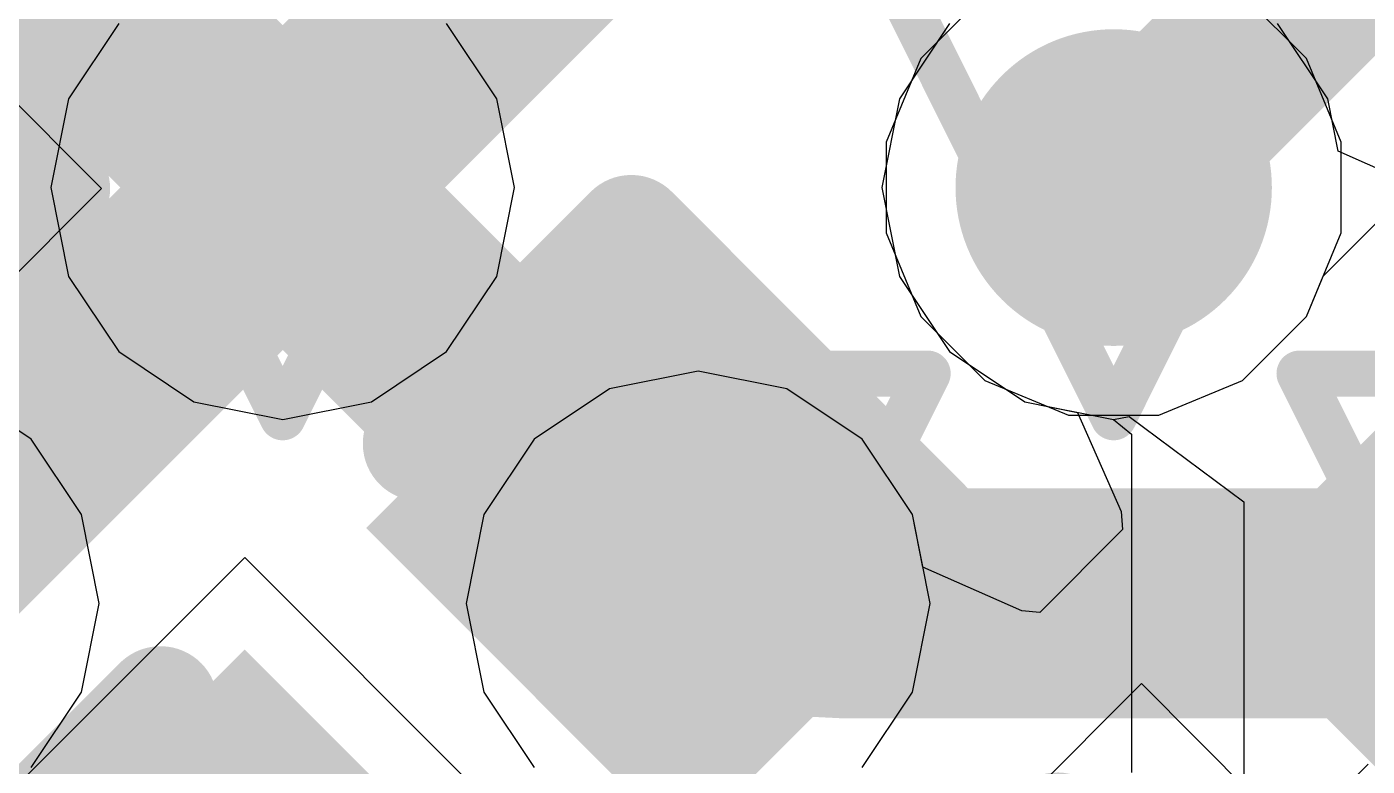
# Model space of a CAD drawing. Header units: inches. Extents: x -6 to 283, y -12 to 154.
# Drawn here: x 53.665 to 55.148, y 11.313 to 12.131 of the extents above; entities that cross this region are included whole.
import ezdxf

# ---------------------------------------------------------------- set-up
doc = ezdxf.new("R2010")
doc.units = ezdxf.units.IN
for name, color, linetype in [('Bottom Layer', 5, 'Continuous'), ('Bottom Overlay', 54, 'Continuous'), ('Bottom Paste', 16, 'Continuous'), ('Bottom Solder', 6, 'Continuous'), ('Drill Drawing', 1, 'Continuous'), ('GND-1', 16, 'Continuous'), ('GND-2', 90, 'Continuous'), ('GND-3', 216, 'Continuous'), ('GND-4', 54, 'Continuous'), ('PWR-1', 156, 'Continuous'), ('PWR-2', 130, 'Continuous'), ('Signal L1', 76, 'Continuous'), ('Signal L2', 6, 'Continuous'), ('Top Layer', 1, 'Continuous'), ('Top Paste', 8, 'Continuous'), ('Top Solder', 216, 'Continuous'), ('Via Holes', 16, 'Continuous')]:
    doc.layers.add(name, color=color, linetype=linetype)

# ---------------------------------------------------------------- blocks, each defined once
blk = doc.blocks.new('BGA_565_15_5_14_4__57')
at = {"layer": 'Top Layer'}
h = blk.add_hatch(color=1, dxfattribs=at)
edge = h.paths.add_edge_path()
edge.add_arc((-2.9250005, -2.27499926), 0.12499848, 0, 360)
h = blk.add_hatch(color=1, dxfattribs=at)
edge = h.paths.add_edge_path()
edge.add_arc((-2.27499926, -2.27499926), 0.12499848, 0, 360)
h = blk.add_hatch(color=1, dxfattribs=at)
edge = h.paths.add_edge_path()
edge.add_arc((-2.27499926, -2.9250005), 0.12499848, 0, 360)
at = {"layer": 'Top Paste'}
h = blk.add_hatch(color=8, dxfattribs=at)
edge = h.paths.add_edge_path()
edge.add_arc((-2.9250005, -2.27499926), 0.12499848, 0, 360)
h = blk.add_hatch(color=8, dxfattribs=at)
edge = h.paths.add_edge_path()
edge.add_arc((-2.27499926, -2.27499926), 0.12499848, 0, 360)
h = blk.add_hatch(color=8, dxfattribs=at)
edge = h.paths.add_edge_path()
edge.add_arc((-2.27499926, -2.9250005), 0.12499848, 0, 360)
at = {"layer": 'Top Solder'}
h = blk.add_hatch(color=216, dxfattribs=at)
edge = h.paths.add_edge_path()
edge.add_arc((-2.9250005, -2.27499926), 0.17499838, 0, 360)
h = blk.add_hatch(color=216, dxfattribs=at)
edge = h.paths.add_edge_path()
edge.add_arc((-2.27499926, -2.27499926), 0.17499838, 0, 360)
h = blk.add_hatch(color=216, dxfattribs=at)
edge = h.paths.add_edge_path()
edge.add_arc((-2.27499926, -2.9250005), 0.17499838, 0, 360)
blk = doc.blocks.new('CAP_0201_B_338')
at = {"layer": 'Bottom Layer'}
for points in [[(-0.44999656, 0.1499997), (-0.14999716, 0.1499997), (-0.14999716, -0.1499997), (-0.44999656, -0.1499997)], [(0.14999716, 0.1499997), (0.44999656, 0.1499997), (0.44999656, -0.1499997), (0.14999716, -0.1499997)]]:
    blk.add_hatch(color=5, dxfattribs=at).paths.add_polyline_path(points)
at = {"layer": 'Bottom Paste'}
for points in [[(-0.44999656, 0.1499997), (-0.14999716, 0.1499997), (-0.14999716, -0.1499997), (-0.44999656, -0.1499997)], [(0.14999716, 0.1499997), (0.44999656, 0.1499997), (0.44999656, -0.1499997), (0.14999716, -0.1499997)]]:
    blk.add_hatch(color=16, dxfattribs=at).paths.add_polyline_path(points)
at = {"layer": 'Bottom Solder'}
for points in [[(-0.50499772, 0.20500086), (-0.094996, 0.20500086), (-0.094996, -0.20500086), (-0.50499772, -0.20500086)], [(0.094996, 0.20500086), (0.50499772, 0.20500086), (0.50499772, -0.20500086), (0.094996, -0.20500086)]]:
    blk.add_hatch(color=6, dxfattribs=at).paths.add_polyline_path(points)
at = {"layer": 'Bottom Overlay'}
for points in [[(-0.5334, 0.2286, 0.127, 0.127, 0), (-0.2032, 0.2286, 0.127, 0.127, 0)], [(-0.5334, -0.2286, 0.127, 0.127, 0), (-0.5334, 0.2286, 0.127, 0.127, 0)], [(0.2032, 0.2286, 0.127, 0.127, 0), (0.5334, 0.2286, 0.127, 0.127, 0)], [(0.5334, -0.2286, 0.127, 0.127, 0), (0.5334, 0.2286, 0.127, 0.127, 0)], [(-0.5334, -0.2286, 0.127, 0.127, 0), (-0.2032, -0.2286, 0.127, 0.127, 0)], [(0.2032, -0.2286, 0.127, 0.127, 0), (0.5334, -0.2286, 0.127, 0.127, 0)]]:
    blk.add_lwpolyline(points, format="xyseb", dxfattribs=at)
for points in [[(-0.5651499999999999, 0.2286, 0.0635, 0.0635, 1), (-0.5016499999999999, 0.2286, 0.0635, 0.0635, 1)], [(-0.5651499999999999, 0.2286, 0.0635, 0.0635, 1), (-0.5016499999999999, 0.2286, 0.0635, 0.0635, 1)], [(-0.23495, 0.2286, 0.0635, 0.0635, 1), (-0.17145, 0.2286, 0.0635, 0.0635, 1)], [(0.17145, 0.2286, 0.0635, 0.0635, 1), (0.23495, 0.2286, 0.0635, 0.0635, 1)], [(0.5016499999999999, 0.2286, 0.0635, 0.0635, 1), (0.5651499999999999, 0.2286, 0.0635, 0.0635, 1)], [(0.5016499999999999, 0.2286, 0.0635, 0.0635, 1), (0.5651499999999999, 0.2286, 0.0635, 0.0635, 1)], [(-0.5651499999999999, -0.2286, 0.0635, 0.0635, 1), (-0.5016499999999999, -0.2286, 0.0635, 0.0635, 1)], [(-0.5651499999999999, -0.2286, 0.0635, 0.0635, 1), (-0.5016499999999999, -0.2286, 0.0635, 0.0635, 1)], [(-0.23495, -0.2286, 0.0635, 0.0635, 1), (-0.17145, -0.2286, 0.0635, 0.0635, 1)], [(0.17145, -0.2286, 0.0635, 0.0635, 1), (0.23495, -0.2286, 0.0635, 0.0635, 1)], [(0.5016499999999999, -0.2286, 0.0635, 0.0635, 1), (0.5651499999999999, -0.2286, 0.0635, 0.0635, 1)], [(0.5016499999999999, -0.2286, 0.0635, 0.0635, 1), (0.5651499999999999, -0.2286, 0.0635, 0.0635, 1)]]:
    blk.add_lwpolyline(points, format="xyseb", close=True, dxfattribs=at)
blk = doc.blocks.new('CAP_0201_B_342')
at = {"layer": 'Bottom Layer'}
for points in [[(-0.44999656, 0.1499997), (-0.14999716, 0.1499997), (-0.14999716, -0.1499997), (-0.44999656, -0.1499997)], [(0.14999716, 0.1499997), (0.44999656, 0.1499997), (0.44999656, -0.1499997), (0.14999716, -0.1499997)]]:
    blk.add_hatch(color=5, dxfattribs=at).paths.add_polyline_path(points)
at = {"layer": 'Bottom Paste'}
for points in [[(-0.44999656, 0.1499997), (-0.14999716, 0.1499997), (-0.14999716, -0.1499997), (-0.44999656, -0.1499997)], [(0.14999716, 0.1499997), (0.44999656, 0.1499997), (0.44999656, -0.1499997), (0.14999716, -0.1499997)]]:
    blk.add_hatch(color=16, dxfattribs=at).paths.add_polyline_path(points)
at = {"layer": 'Bottom Solder'}
for points in [[(-0.50499772, 0.20500086), (-0.094996, 0.20500086), (-0.094996, -0.20500086), (-0.50499772, -0.20500086)], [(0.094996, 0.20500086), (0.50499772, 0.20500086), (0.50499772, -0.20500086), (0.094996, -0.20500086)]]:
    blk.add_hatch(color=6, dxfattribs=at).paths.add_polyline_path(points)
at = {"layer": 'Bottom Overlay'}
for points in [[(-0.2032, 0.2286, 0.127, 0.127, 0), (-0.5334, 0.2286, 0.127, 0.127, 0)], [(-0.5334, -0.2286, 0.127, 0.127, 0), (-0.5334, 0.2286, 0.127, 0.127, 0)], [(0.5334, 0.2286, 0.127, 0.127, 0), (0.2032, 0.2286, 0.127, 0.127, 0)], [(0.5334, -0.2286, 0.127, 0.127, 0), (0.5334, 0.2286, 0.127, 0.127, 0)], [(-0.2032, -0.2286, 0.127, 0.127, 0), (-0.5334, -0.2286, 0.127, 0.127, 0)], [(0.5334, -0.2286, 0.127, 0.127, 0), (0.2032, -0.2286, 0.127, 0.127, 0)]]:
    blk.add_lwpolyline(points, format="xyseb", dxfattribs=at)
for points in [[(-0.5651499999999999, 0.2286, 0.0635, 0.0635, 1), (-0.5016499999999999, 0.2286, 0.0635, 0.0635, 1)], [(-0.5651499999999999, 0.2286, 0.0635, 0.0635, 1), (-0.5016499999999999, 0.2286, 0.0635, 0.0635, 1)], [(-0.23495, 0.2286, 0.0635, 0.0635, 1), (-0.17145, 0.2286, 0.0635, 0.0635, 1)], [(0.17145, 0.2286, 0.0635, 0.0635, 1), (0.23495, 0.2286, 0.0635, 0.0635, 1)], [(0.5016499999999999, 0.2286, 0.0635, 0.0635, 1), (0.5651499999999999, 0.2286, 0.0635, 0.0635, 1)], [(0.5016499999999999, 0.2286, 0.0635, 0.0635, 1), (0.5651499999999999, 0.2286, 0.0635, 0.0635, 1)], [(-0.5651499999999999, -0.2286, 0.0635, 0.0635, 1), (-0.5016499999999999, -0.2286, 0.0635, 0.0635, 1)], [(-0.5651499999999999, -0.2286, 0.0635, 0.0635, 1), (-0.5016499999999999, -0.2286, 0.0635, 0.0635, 1)], [(-0.23495, -0.2286, 0.0635, 0.0635, 1), (-0.17145, -0.2286, 0.0635, 0.0635, 1)], [(0.17145, -0.2286, 0.0635, 0.0635, 1), (0.23495, -0.2286, 0.0635, 0.0635, 1)], [(0.5016499999999999, -0.2286, 0.0635, 0.0635, 1), (0.5651499999999999, -0.2286, 0.0635, 0.0635, 1)], [(0.5016499999999999, -0.2286, 0.0635, 0.0635, 1), (0.5651499999999999, -0.2286, 0.0635, 0.0635, 1)]]:
    blk.add_lwpolyline(points, format="xyseb", close=True, dxfattribs=at)
blk = doc.blocks.new('C___0402_B_392')
at = {"layer": 'Bottom Overlay'}
for points in [[(0.2794, 0.4064, 0.127, 0.127, 0), (0.7874, 0.4064, 0.127, 0.127, 0)], [(0.7874, -0.4064, 0.127, 0.127, 0), (0.7874, 0.4064, 0.127, 0.127, 0)]]:
    blk.add_lwpolyline(points, format="xyseb", dxfattribs=at)
blk.add_lwpolyline([(0.7556499999999999, 0.4064, 0.0635, 0.0635, 1), (0.8191499999999999, 0.4064, 0.0635, 0.0635, 1)], format="xyseb", close=True, dxfattribs=at)
blk.add_lwpolyline([(0.7556499999999999, 0.4064, 0.0635, 0.0635, 1), (0.8191499999999999, 0.4064, 0.0635, 0.0635, 1)], format="xyseb", close=True, dxfattribs=at)
blk = doc.blocks.new('CAP_0201_B_396')
at = {"layer": 'Bottom Layer'}
for points in [[(-0.44999656, 0.1499997), (-0.14999716, 0.1499997), (-0.14999716, -0.1499997), (-0.44999656, -0.1499997)], [(0.14999716, 0.1499997), (0.44999656, 0.1499997), (0.44999656, -0.1499997), (0.14999716, -0.1499997)]]:
    blk.add_hatch(color=5, dxfattribs=at).paths.add_polyline_path(points)
at = {"layer": 'Bottom Paste'}
for points in [[(-0.44999656, 0.1499997), (-0.14999716, 0.1499997), (-0.14999716, -0.1499997), (-0.44999656, -0.1499997)], [(0.14999716, 0.1499997), (0.44999656, 0.1499997), (0.44999656, -0.1499997), (0.14999716, -0.1499997)]]:
    blk.add_hatch(color=16, dxfattribs=at).paths.add_polyline_path(points)
at = {"layer": 'Bottom Solder'}
for points in [[(-0.50499772, 0.20500086), (-0.094996, 0.20500086), (-0.094996, -0.20500086), (-0.50499772, -0.20500086)], [(0.094996, 0.20500086), (0.50499772, 0.20500086), (0.50499772, -0.20500086), (0.094996, -0.20500086)]]:
    blk.add_hatch(color=6, dxfattribs=at).paths.add_polyline_path(points)
at = {"layer": 'Bottom Overlay'}
for points in [[(-0.2032, 0.2286, 0.127, 0.127, 0), (-0.5334, 0.2286, 0.127, 0.127, 0)], [(-0.5334, -0.2286, 0.127, 0.127, 0), (-0.5334, 0.2286, 0.127, 0.127, 0)], [(0.5334, 0.2286, 0.127, 0.127, 0), (0.2032, 0.2286, 0.127, 0.127, 0)], [(0.5334, -0.2286, 0.127, 0.127, 0), (0.5334, 0.2286, 0.127, 0.127, 0)], [(-0.2032, -0.2286, 0.127, 0.127, 0), (-0.5334, -0.2286, 0.127, 0.127, 0)], [(0.5334, -0.2286, 0.127, 0.127, 0), (0.2032, -0.2286, 0.127, 0.127, 0)]]:
    blk.add_lwpolyline(points, format="xyseb", dxfattribs=at)
for points in [[(-0.5651499999999999, 0.2286, 0.0635, 0.0635, 1), (-0.5016499999999999, 0.2286, 0.0635, 0.0635, 1)], [(-0.5651499999999999, 0.2286, 0.0635, 0.0635, 1), (-0.5016499999999999, 0.2286, 0.0635, 0.0635, 1)], [(-0.23495, 0.2286, 0.0635, 0.0635, 1), (-0.17145, 0.2286, 0.0635, 0.0635, 1)], [(0.17145, 0.2286, 0.0635, 0.0635, 1), (0.23495, 0.2286, 0.0635, 0.0635, 1)], [(0.5016499999999999, 0.2286, 0.0635, 0.0635, 1), (0.5651499999999999, 0.2286, 0.0635, 0.0635, 1)], [(0.5016499999999999, 0.2286, 0.0635, 0.0635, 1), (0.5651499999999999, 0.2286, 0.0635, 0.0635, 1)], [(-0.5651499999999999, -0.2286, 0.0635, 0.0635, 1), (-0.5016499999999999, -0.2286, 0.0635, 0.0635, 1)], [(-0.5651499999999999, -0.2286, 0.0635, 0.0635, 1), (-0.5016499999999999, -0.2286, 0.0635, 0.0635, 1)], [(-0.23495, -0.2286, 0.0635, 0.0635, 1), (-0.17145, -0.2286, 0.0635, 0.0635, 1)], [(0.17145, -0.2286, 0.0635, 0.0635, 1), (0.23495, -0.2286, 0.0635, 0.0635, 1)], [(0.5016499999999999, -0.2286, 0.0635, 0.0635, 1), (0.5651499999999999, -0.2286, 0.0635, 0.0635, 1)], [(0.5016499999999999, -0.2286, 0.0635, 0.0635, 1), (0.5651499999999999, -0.2286, 0.0635, 0.0635, 1)]]:
    blk.add_lwpolyline(points, format="xyseb", close=True, dxfattribs=at)

msp = doc.modelspace()

# ---------------------------------------------------------------- hatches: boundary and pattern name
at = {"layer": 'Bottom Layer'}
h = msp.add_hatch(color=5, dxfattribs=at)
edge = h.paths.add_edge_path()
edge.add_arc((53.94819284, 11.95294282), 0.1499997, 0, 360)
h = msp.add_hatch(color=5, dxfattribs=at)
edge = h.paths.add_edge_path()
edge.add_arc((54.86743154000001, 11.95294282), 0.1499997, 0, 360)
h = msp.add_hatch(color=5, dxfattribs=at)
edge = h.paths.add_edge_path()
edge.add_arc((54.40781345999999, 11.4933222), 0.1499997, 0, 360)
at = {"layer": 'GND-1'}
h = msp.add_hatch(color=16, dxfattribs=at)
edge = h.paths.add_edge_path()
edge.add_arc((53.94819284, 11.95294282), 0.1499997, 0, 360)
h = msp.add_hatch(color=16, dxfattribs=at)
edge = h.paths.add_edge_path()
edge.add_arc((54.86743154000001, 11.95294282), 0.1499997, 0, 360)
h = msp.add_hatch(color=16, dxfattribs=at)
edge = h.paths.add_edge_path()
edge.add_arc((54.40781345999999, 11.4933222), 0.1499997, 0, 360)
at = {"layer": 'GND-2'}
h = msp.add_hatch(color=90, dxfattribs=at)
edge = h.paths.add_edge_path()
edge.add_arc((53.94819284, 11.95294282), 0.1499997, 0, 360)
h = msp.add_hatch(color=90, dxfattribs=at)
edge = h.paths.add_edge_path()
edge.add_arc((54.86743154000001, 11.95294282), 0.1499997, 0, 360)
h = msp.add_hatch(color=90, dxfattribs=at)
edge = h.paths.add_edge_path()
edge.add_arc((54.40781345999999, 11.4933222), 0.1499997, 0, 360)
at = {"layer": 'GND-3'}
h = msp.add_hatch(color=216, dxfattribs=at)
edge = h.paths.add_edge_path()
edge.add_arc((53.94819284, 11.95294282), 0.1499997, 0, 360)
h = msp.add_hatch(color=216, dxfattribs=at)
edge = h.paths.add_edge_path()
edge.add_arc((54.86743154000001, 11.95294282), 0.1499997, 0, 360)
h = msp.add_hatch(color=216, dxfattribs=at)
edge = h.paths.add_edge_path()
edge.add_arc((54.40781345999999, 11.4933222), 0.1499997, 0, 360)
at = {"layer": 'GND-4'}
h = msp.add_hatch(color=54, dxfattribs=at)
edge = h.paths.add_edge_path()
edge.add_arc((53.94819284, 11.95294282), 0.1499997, 0, 360)
h = msp.add_hatch(color=54, dxfattribs=at)
edge = h.paths.add_edge_path()
edge.add_arc((54.86743154000001, 11.95294282), 0.1499997, 0, 360)
h = msp.add_hatch(color=54, dxfattribs=at)
edge = h.paths.add_edge_path()
edge.add_arc((54.40781345999999, 11.4933222), 0.1499997, 0, 360)
at = {"layer": 'PWR-1'}
h = msp.add_hatch(color=156, dxfattribs=at)
edge = h.paths.add_edge_path()
edge.add_arc((53.94819284, 11.95294282), 0.1499997, 0, 360)
h = msp.add_hatch(color=156, dxfattribs=at)
edge = h.paths.add_edge_path()
edge.add_arc((54.86743154000001, 11.95294282), 0.1499997, 0, 360)
h = msp.add_hatch(color=156, dxfattribs=at)
edge = h.paths.add_edge_path()
edge.add_arc((54.40781345999999, 11.4933222), 0.1499997, 0, 360)
at = {"layer": 'PWR-2'}
h = msp.add_hatch(color=130, dxfattribs=at)
edge = h.paths.add_edge_path()
edge.add_arc((53.94819284, 11.95294282), 0.1499997, 0, 360)
h = msp.add_hatch(color=130, dxfattribs=at)
edge = h.paths.add_edge_path()
edge.add_arc((54.86743154000001, 11.95294282), 0.1499997, 0, 360)
h = msp.add_hatch(color=130, dxfattribs=at)
edge = h.paths.add_edge_path()
edge.add_arc((54.40781345999999, 11.4933222), 0.1499997, 0, 360)
at = {"layer": 'Signal L1'}
h = msp.add_hatch(color=76, dxfattribs=at)
edge = h.paths.add_edge_path()
edge.add_arc((53.94819284, 11.95294282), 0.1499997, 0, 360)
h = msp.add_hatch(color=76, dxfattribs=at)
edge = h.paths.add_edge_path()
edge.add_arc((54.86743154000001, 11.95294282), 0.1499997, 0, 360)
h = msp.add_hatch(color=76, dxfattribs=at)
edge = h.paths.add_edge_path()
edge.add_arc((54.40781345999999, 11.4933222), 0.1499997, 0, 360)
at = {"layer": 'Signal L2'}
h = msp.add_hatch(color=6, dxfattribs=at)
edge = h.paths.add_edge_path()
edge.add_arc((53.94819284, 11.95294282), 0.1499997, 0, 360)
h = msp.add_hatch(color=6, dxfattribs=at)
edge = h.paths.add_edge_path()
edge.add_arc((54.86743154000001, 11.95294282), 0.1499997, 0, 360)
h = msp.add_hatch(color=6, dxfattribs=at)
edge = h.paths.add_edge_path()
edge.add_arc((54.40781345999999, 11.4933222), 0.1499997, 0, 360)
at = {"layer": 'Top Layer'}
h = msp.add_hatch(color=1, dxfattribs=at)
edge = h.paths.add_edge_path()
edge.add_arc((53.94819284, 11.95294282), 0.1499997, 0, 360)
h = msp.add_hatch(color=1, dxfattribs=at)
edge = h.paths.add_edge_path()
edge.add_arc((54.86743154000001, 11.95294282), 0.1499997, 0, 360)
h = msp.add_hatch(color=1, dxfattribs=at)
edge = h.paths.add_edge_path()
edge.add_arc((54.40781345999999, 11.4933222), 0.1499997, 0, 360)
at = {"layer": 'Via Holes'}
h = msp.add_hatch(color=7, dxfattribs=at)
edge = h.paths.add_edge_path()
edge.add_arc((53.94819284, 11.95294282), 0.07499858, 0, 360)
h = msp.add_hatch(color=7, dxfattribs=at)
edge = h.paths.add_edge_path()
edge.add_arc((54.86743154000001, 11.95294282), 0.07499858, 0, 360)
h = msp.add_hatch(color=7, dxfattribs=at)
edge = h.paths.add_edge_path()
edge.add_arc((54.40781345999999, 11.4933222), 0.07499858, 0, 360)

# ---------------------------------------------------------------- linework, layer by layer
at = {"layer": 'Bottom Layer'}
for p, q in [((53.74764714, 11.95185824), (53.24475253999999, 12.45475284)), ((55.09924972, 11.85514012), (55.42485486, 12.18074526)), ((54.72491214, 12.16623932), (54.65413504, 12.09546222)), ((54.65413504, 12.09546222), (54.61583183999999, 12.00298844)), ((54.61583183999999, 12.00298844), (54.61583183999999, 11.9028972)), ((53.36749296, 11.57170406), (53.74764714, 11.95185824)), ((54.61583183999999, 11.9028972), (54.65413504, 11.81042342)), ((55.08072803999999, 11.81042342), (55.09924972, 11.85514012)), ((54.65413504, 11.81042342), (54.72491214, 11.73964632)), ((55.00995093999999, 11.73964632), (55.08072803999999, 11.81042342)), ((54.72491214, 11.73964632), (54.81738592, 11.70134312)), ((54.91747716, 11.70134312), (55.00995093999999, 11.73964632)), ((54.81738592, 11.70134312), (54.91747716, 11.70134312)), ((53.90616346, 11.54410696), (53.57937214, 11.21731564)), ((54.29790003999999, 11.15237038), (53.90616346, 11.54410696)), ((54.89816808, 11.40455936), (54.75169897999999, 11.25809026)), ((55.28990466, 11.01282278), (54.89816808, 11.40455936))]:
    msp.add_line(p, q, dxfattribs=at)
msp.add_lwpolyline([(54.86745186, 11.95296314, 0.2032, 0.2032, 0), (55.32707248, 12.41258376, 0.2032, 0.2032, 0)], format="xyseb", dxfattribs=at)
msp.add_lwpolyline([(54.81665186, 11.95296314, 0.1016, 0.1016, 1), (54.91825186, 11.95296314, 0.1016, 0.1016, 1)], format="xyseb", close=True, dxfattribs=at)
at = {"layer": 'Drill Drawing'}
for points in [[(53.69419283999999, 12.20694282, 0.0508, 0.0508, 0), (53.94819284, 11.69894282, 0.0508, 0.0508, 0)], [(53.94819284, 11.69894282, 0.0508, 0.0508, 0), (54.20219284, 12.20694282, 0.0508, 0.0508, 0)], [(54.61343153999999, 12.20694282, 0.0508, 0.0508, 0), (54.86743154000001, 11.69894282, 0.0508, 0.0508, 0)], [(54.86743154000001, 11.69894282, 0.0508, 0.0508, 0), (55.12143154, 12.20694282, 0.0508, 0.0508, 0)], [(53.23457221999999, 11.7473222, 0.0508, 0.0508, 0), (53.74257221999999, 11.7473222, 0.0508, 0.0508, 0)], [(53.48857221999999, 11.2393222, 0.0508, 0.0508, 0), (53.74257221999999, 11.7473222, 0.0508, 0.0508, 0)], [(54.15381346, 11.7473222, 0.0508, 0.0508, 0), (54.66181346, 11.7473222, 0.0508, 0.0508, 0)], [(54.15381346, 11.7473222, 0.0508, 0.0508, 0), (54.40781345999999, 11.2393222, 0.0508, 0.0508, 0)], [(54.40781345999999, 11.2393222, 0.0508, 0.0508, 0), (54.66181346, 11.7473222, 0.0508, 0.0508, 0)], [(55.07305216, 11.7473222, 0.0508, 0.0508, 0), (55.58105216, 11.7473222, 0.0508, 0.0508, 0)], [(55.07305216, 11.7473222, 0.0508, 0.0508, 0), (55.32705215999999, 11.2393222, 0.0508, 0.0508, 0)]]:
    msp.add_lwpolyline(points, format="xyseb", dxfattribs=at)
for points in [[(53.72987222, 11.7473222, 0.0254, 0.0254, 1), (53.75527221999999, 11.7473222, 0.0254, 0.0254, 1)], [(53.72987222, 11.7473222, 0.0254, 0.0254, 1), (53.75527221999999, 11.7473222, 0.0254, 0.0254, 1)], [(54.14111345999999, 11.7473222, 0.0254, 0.0254, 1), (54.16651345999999, 11.7473222, 0.0254, 0.0254, 1)], [(54.14111345999999, 11.7473222, 0.0254, 0.0254, 1), (54.16651345999999, 11.7473222, 0.0254, 0.0254, 1)], [(54.64911346, 11.7473222, 0.0254, 0.0254, 1), (54.67451345999999, 11.7473222, 0.0254, 0.0254, 1)], [(54.64911346, 11.7473222, 0.0254, 0.0254, 1), (54.67451345999999, 11.7473222, 0.0254, 0.0254, 1)], [(55.06035215999999, 11.7473222, 0.0254, 0.0254, 1), (55.08575215999999, 11.7473222, 0.0254, 0.0254, 1)], [(55.06035215999999, 11.7473222, 0.0254, 0.0254, 1), (55.08575215999999, 11.7473222, 0.0254, 0.0254, 1)], [(53.93549283999999, 11.69894282, 0.0254, 0.0254, 1), (53.96089283999999, 11.69894282, 0.0254, 0.0254, 1)], [(53.93549283999999, 11.69894282, 0.0254, 0.0254, 1), (53.96089283999999, 11.69894282, 0.0254, 0.0254, 1)], [(54.85473154, 11.69894282, 0.0254, 0.0254, 1), (54.88013153999999, 11.69894282, 0.0254, 0.0254, 1)], [(54.85473154, 11.69894282, 0.0254, 0.0254, 1), (54.88013153999999, 11.69894282, 0.0254, 0.0254, 1)]]:
    msp.add_lwpolyline(points, format="xyseb", close=True, dxfattribs=at)
at = {"layer": 'GND-1'}
for p, q in [((54.72491214, 12.16623932), (54.65413504, 12.09546222)), ((55.08072803999999, 12.09546222), (55.00995093999999, 12.16623932)), ((54.65413504, 12.09546222), (54.61583183999999, 12.00298844)), ((55.11903124, 12.00298844), (55.08072803999999, 12.09546222)), ((54.61583183999999, 12.00298844), (54.61583183999999, 11.9028972)), ((55.11903124, 11.9028972), (55.11903124, 12.00298844)), ((54.61583183999999, 11.9028972), (54.65413504, 11.81042342)), ((55.08072803999999, 11.81042342), (55.11903124, 11.9028972)), ((54.65413504, 11.81042342), (54.72491214, 11.73964632)), ((55.00995093999999, 11.73964632), (55.08072803999999, 11.81042342)), ((54.72491214, 11.73964632), (54.81738592, 11.70134312)), ((54.91747716, 11.70134312), (55.00995093999999, 11.73964632)), ((54.81738592, 11.70134312), (54.91747716, 11.70134312))]:
    msp.add_line(p, q, dxfattribs=at)
at = {"layer": 'GND-2'}
for p, q in [((54.72491214, 12.16623932), (54.65413504, 12.09546222)), ((55.08072803999999, 12.09546222), (55.00995093999999, 12.16623932)), ((54.65413504, 12.09546222), (54.61583183999999, 12.00298844)), ((55.11903124, 12.00298844), (55.08072803999999, 12.09546222)), ((54.61583183999999, 12.00298844), (54.61583183999999, 11.9028972)), ((55.11903124, 11.9028972), (55.11903124, 12.00298844)), ((54.61583183999999, 11.9028972), (54.65413504, 11.81042342)), ((55.08072803999999, 11.81042342), (55.11903124, 11.9028972)), ((54.65413504, 11.81042342), (54.72491214, 11.73964632)), ((55.00995093999999, 11.73964632), (55.08072803999999, 11.81042342)), ((54.72491214, 11.73964632), (54.81738592, 11.70134312)), ((54.91747716, 11.70134312), (55.00995093999999, 11.73964632)), ((54.81738592, 11.70134312), (54.91747716, 11.70134312))]:
    msp.add_line(p, q, dxfattribs=at)
at = {"layer": 'GND-3'}
for p, q in [((54.72491214, 12.16623932), (54.65413504, 12.09546222)), ((55.08072803999999, 12.09546222), (55.00995093999999, 12.16623932)), ((54.65413504, 12.09546222), (54.61583183999999, 12.00298844)), ((55.11903124, 12.00298844), (55.08072803999999, 12.09546222)), ((54.61583183999999, 12.00298844), (54.61583183999999, 11.9028972)), ((55.11903124, 11.9028972), (55.11903124, 12.00298844)), ((54.61583183999999, 11.9028972), (54.65413504, 11.81042342)), ((55.08072803999999, 11.81042342), (55.11903124, 11.9028972)), ((54.65413504, 11.81042342), (54.72491214, 11.73964632)), ((55.00995093999999, 11.73964632), (55.08072803999999, 11.81042342)), ((54.72491214, 11.73964632), (54.81738592, 11.70134312)), ((54.91747716, 11.70134312), (55.00995093999999, 11.73964632)), ((54.81738592, 11.70134312), (54.91747716, 11.70134312))]:
    msp.add_line(p, q, dxfattribs=at)
at = {"layer": 'GND-4'}
for p, q in [((54.72491214, 12.16623932), (54.65413504, 12.09546222)), ((55.08072803999999, 12.09546222), (55.00995093999999, 12.16623932)), ((54.65413504, 12.09546222), (54.61583183999999, 12.00298844)), ((55.11903124, 12.00298844), (55.08072803999999, 12.09546222)), ((54.61583183999999, 12.00298844), (54.61583183999999, 11.9028972)), ((55.11903124, 11.9028972), (55.11903124, 12.00298844)), ((54.61583183999999, 11.9028972), (54.65413504, 11.81042342)), ((55.08072803999999, 11.81042342), (55.11903124, 11.9028972)), ((54.65413504, 11.81042342), (54.72491214, 11.73964632)), ((55.00995093999999, 11.73964632), (55.08072803999999, 11.81042342)), ((54.72491214, 11.73964632), (54.81738592, 11.70134312)), ((54.91747716, 11.70134312), (55.00995093999999, 11.73964632)), ((54.81738592, 11.70134312), (54.91747716, 11.70134312))]:
    msp.add_line(p, q, dxfattribs=at)
at = {"layer": 'PWR-1'}
for p, q in [((53.76679873999999, 12.13433692), (53.71119052, 12.05111128)), ((54.18519516, 12.05111128), (54.12958694, 12.13433692)), ((54.68603743999999, 12.13433692), (54.63042922, 12.05111128)), ((53.71119052, 12.05111128), (53.691663, 11.95294282)), ((54.20472268, 11.95294282), (54.18519516, 12.05111128)), ((54.63042922, 12.05111128), (54.6109017, 11.95294282)), ((53.691663, 11.95294282), (53.71119052, 11.85477436)), ((54.18519516, 11.85477436), (54.20472268, 11.95294282)), ((54.6109017, 11.95294282), (54.63042922, 11.85477436)), ((53.71119052, 11.85477436), (53.76679873999999, 11.77154872)), ((54.12958694, 11.77154872), (54.18519516, 11.85477436)), ((54.63042922, 11.85477436), (54.68603743999999, 11.77154872)), ((53.76679873999999, 11.77154872), (53.85002437999999, 11.7159405)), ((54.0463613, 11.7159405), (54.12958694, 11.77154872)), ((54.68603743999999, 11.77154872), (54.76926307999999, 11.7159405)), ((54.40781345999999, 11.74985204), (54.309645, 11.73032452)), ((54.50598191999999, 11.73032452), (54.40781345999999, 11.74985204)), ((53.66996631999999, 11.6747163), (53.58674068, 11.73032452)), ((54.309645, 11.73032452), (54.22641935999999, 11.6747163)), ((54.58920755999999, 11.6747163), (54.50598191999999, 11.73032452)), ((53.85002437999999, 11.7159405), (53.94819284, 11.69641298)), ((53.94819284, 11.69641298), (54.0463613, 11.7159405)), ((54.76926307999999, 11.7159405), (54.86743154000001, 11.69641298)), ((54.86743154000001, 11.69641298), (54.88451304, 11.6998115)), ((54.88451304, 11.6998115), (55.01151557999999, 11.60550384)), ((53.72557454, 11.59149066), (53.66996631999999, 11.6747163)), ((54.22641935999999, 11.6747163), (54.17081114, 11.59149066)), ((54.64481578, 11.59149066), (54.58920755999999, 11.6747163)), ((55.01151557999999, 11.60550384), (55.01151557999999, 9.966434219999998)), ((53.74510205999999, 11.4933222), (53.72557454, 11.59149066)), ((54.17081114, 11.59149066), (54.15128362, 11.4933222)), ((54.6643433, 11.4933222), (54.64481578, 11.59149066)), ((53.72557454, 11.39515374), (53.74510205999999, 11.4933222)), ((54.15128362, 11.4933222), (54.17081114, 11.39515374)), ((54.64481578, 11.39515374), (54.6643433, 11.4933222)), ((53.66996631999999, 11.3119281), (53.72557454, 11.39515374)), ((54.17081114, 11.39515374), (54.22641935999999, 11.3119281)), ((54.58920755999999, 11.3119281), (54.64481578, 11.39515374))]:
    msp.add_line(p, q, dxfattribs=at)
at = {"layer": 'PWR-2'}
for p, q in [((53.76679873999999, 12.13433692), (53.71119052, 12.05111128)), ((54.18519516, 12.05111128), (54.12958694, 12.13433692)), ((54.68603743999999, 12.13433692), (54.63042922, 12.05111128)), ((53.71119052, 12.05111128), (53.691663, 11.95294282)), ((54.20472268, 11.95294282), (54.18519516, 12.05111128)), ((54.63042922, 12.05111128), (54.6109017, 11.95294282)), ((53.691663, 11.95294282), (53.71119052, 11.85477436)), ((54.18519516, 11.85477436), (54.20472268, 11.95294282)), ((54.6109017, 11.95294282), (54.63042922, 11.85477436)), ((53.71119052, 11.85477436), (53.76679873999999, 11.77154872)), ((54.12958694, 11.77154872), (54.18519516, 11.85477436)), ((54.63042922, 11.85477436), (54.68603743999999, 11.77154872)), ((53.76679873999999, 11.77154872), (53.85002437999999, 11.7159405)), ((54.0463613, 11.7159405), (54.12958694, 11.77154872)), ((54.68603743999999, 11.77154872), (54.76926307999999, 11.7159405)), ((54.40781345999999, 11.74985204), (54.309645, 11.73032452)), ((54.50598191999999, 11.73032452), (54.40781345999999, 11.74985204)), ((53.66996631999999, 11.6747163), (53.58674068, 11.73032452)), ((54.309645, 11.73032452), (54.22641935999999, 11.6747163)), ((54.58920755999999, 11.6747163), (54.50598191999999, 11.73032452)), ((53.85002437999999, 11.7159405), (53.94819284, 11.69641298)), ((53.94819284, 11.69641298), (54.0463613, 11.7159405)), ((54.76926307999999, 11.7159405), (54.86742899999999, 11.69641298)), ((54.86742899999999, 11.69641298), (54.88716987999999, 11.68021286)), ((53.72557454, 11.59149066), (53.66996631999999, 11.6747163)), ((54.22641935999999, 11.6747163), (54.17081114, 11.59149066)), ((54.64481578, 11.59149066), (54.58920755999999, 11.6747163)), ((54.88716987999999, 11.68021286), (54.88716987999999, 11.306429)), ((53.74510205999999, 11.4933222), (53.72557454, 11.59149066)), ((54.17081114, 11.59149066), (54.15128362, 11.4933222)), ((54.6643433, 11.4933222), (54.64481578, 11.59149066)), ((53.72557454, 11.39515374), (53.74510205999999, 11.4933222)), ((54.15128362, 11.4933222), (54.17081114, 11.39515374)), ((54.64481578, 11.39515374), (54.6643433, 11.4933222)), ((53.66996631999999, 11.3119281), (53.72557454, 11.39515374)), ((54.17081114, 11.39515374), (54.22641935999999, 11.3119281)), ((54.58920755999999, 11.3119281), (54.64481578, 11.39515374))]:
    msp.add_line(p, q, dxfattribs=at)
at = {"layer": 'Signal L2'}
for p, q in [((53.76679873999999, 12.13433692), (53.71119052, 12.05111128)), ((54.18519516, 12.05111128), (54.12958694, 12.13433692)), ((54.68603743999999, 12.13433692), (54.63042922, 12.05111128)), ((55.10443386, 12.05111128), (55.04882564, 12.13433692)), ((53.71119052, 12.05111128), (53.691663, 11.95294282)), ((54.20472268, 11.95294282), (54.18519516, 12.05111128)), ((54.63042922, 12.05111128), (54.6109017, 11.95294282)), ((55.11600102, 11.9929656), (55.10443386, 12.05111128)), ((55.2256452, 11.94458114), (55.11600102, 11.9929656)), ((53.691663, 11.95294282), (53.71119052, 11.85477436)), ((54.18519516, 11.85477436), (54.20472268, 11.95294282)), ((54.6109017, 11.95294282), (54.63042922, 11.85477436)), ((53.71119052, 11.85477436), (53.76679873999999, 11.77154872)), ((54.12958694, 11.77154872), (54.18519516, 11.85477436)), ((54.63042922, 11.85477436), (54.68603743999999, 11.77154872)), ((53.76679873999999, 11.77154872), (53.85002437999999, 11.7159405)), ((54.0463613, 11.7159405), (54.12958694, 11.77154872)), ((54.68603743999999, 11.77154872), (54.76926307999999, 11.7159405)), ((54.40781345999999, 11.74985204), (54.309645, 11.73032452)), ((54.50598191999999, 11.73032452), (54.40781345999999, 11.74985204)), ((53.66996631999999, 11.6747163), (53.58674068, 11.73032452)), ((54.309645, 11.73032452), (54.22641935999999, 11.6747163)), ((54.58920755999999, 11.6747163), (54.50598191999999, 11.73032452)), ((53.85002437999999, 11.7159405), (53.94819284, 11.69641298)), ((53.94819284, 11.69641298), (54.0463613, 11.7159405)), ((54.76926307999999, 11.7159405), (54.82740876, 11.70437334)), ((54.82740876, 11.70437334), (54.87579322, 11.59472916)), ((53.72557454, 11.59149066), (53.66996631999999, 11.6747163)), ((54.22641935999999, 11.6747163), (54.17081114, 11.59149066)), ((54.64481578, 11.59149066), (54.58920755999999, 11.6747163)), ((53.74510205999999, 11.4933222), (53.72557454, 11.59149066)), ((54.17081114, 11.59149066), (54.15128362, 11.4933222)), ((54.65638039999999, 11.53334752), (54.64481578, 11.59149066)), ((54.87579322, 11.59472916), (54.87743151999999, 11.57479016)), ((54.87743151999999, 11.57479016), (54.78596357999999, 11.48332222)), ((54.76602965999999, 11.48496306), (54.65638039999999, 11.53334752)), ((53.72557454, 11.39515374), (53.74510205999999, 11.4933222)), ((54.15128362, 11.4933222), (54.17081114, 11.39515374)), ((54.78596357999999, 11.48332222), (54.76602965999999, 11.48496306)), ((53.66996631999999, 11.3119281), (53.72557454, 11.39515374)), ((54.17081114, 11.39515374), (54.22641935999999, 11.3119281)), ((55.04534075999999, 11.21160572), (55.14914801999999, 11.31541298))]:
    msp.add_line(p, q, dxfattribs=at)
at = {"layer": 'Top Layer'}
for points in [[(53.48862047999999, 12.4123958, 0.254, 0.254, 0), (53.94813442, 11.9528844, 0.254, 0.254, 0)], [(54.15140553999999, 12.15615044, 0.254, 0.254, 0), (54.40792014, 12.41250502, 0.254, 0.254, 0)], [(54.03236844, 12.03711334, 0.254, 0.254, 0), (54.15140553999999, 12.15615044, 0.254, 0.254, 0)], [(53.94829952, 11.9528844, 0.254, 0.254, 0), (54.03236844, 12.03711334, 0.254, 0.254, 0)], [(53.48857221999999, 11.4933222, 0.254, 0.254, 0), (53.94813442, 11.9528844, 0.254, 0.254, 0)], [(53.94813442, 11.9528844, 0.254, 0.254, 0), (53.94819284, 11.95294282, 0.254, 0.254, 0)], [(53.94813442, 11.9528844, 0.254, 0.254, 0), (53.94824363999999, 11.95277264, 0.254, 0.254, 0)], [(53.94819284, 11.95294282, 0.254, 0.254, 0), (54.29622109999999, 11.60491456, 0.254, 0.254, 0)], [(53.94819284, 11.95294282, 0.254, 0.254, 0), (53.94829952, 11.9528844, 0.254, 0.254, 0)], [(54.41982512, 11.52232138, 0.254, 0.254, -0.09849096279220386), (54.29621855999999, 11.60491456, 0.254, 0.254, 0)], [(54.56562873999999, 11.4933222, 0.254, 0.254, -0.09849140335716414), (54.41982766, 11.52232392, 0.254, 0.254, 0)], [(54.56562873999999, 11.4933222, 0.254, 0.254, 0), (55.32705215999999, 11.4933222, 0.254, 0.254, 0)]]:
    msp.add_lwpolyline(points, format="xyseb", dxfattribs=at)
for points in [[(54.08790553999999, 12.15615044, 0.127, 0.127, 1), (54.21490554, 12.15615044, 0.127, 0.127, 1)], [(54.08790553999999, 12.15615044, 0.127, 0.127, 1), (54.21490554, 12.15615044, 0.127, 0.127, 1)], [(53.96886843999999, 12.03711334, 0.127, 0.127, 1), (54.09586844, 12.03711334, 0.127, 0.127, 1)], [(53.96886843999999, 12.03711334, 0.127, 0.127, 1), (54.09586844, 12.03711334, 0.127, 0.127, 1)], [(53.88463442, 11.9528844, 0.127, 0.127, 1), (54.01163441999999, 11.9528844, 0.127, 0.127, 1)], [(53.88463442, 11.9528844, 0.127, 0.127, 1), (54.01163441999999, 11.9528844, 0.127, 0.127, 1)], [(53.88463442, 11.9528844, 0.127, 0.127, 1), (54.01163441999999, 11.9528844, 0.127, 0.127, 1)], [(53.88463442, 11.9528844, 0.127, 0.127, 1), (54.01163441999999, 11.9528844, 0.127, 0.127, 1)], [(53.88469283999999, 11.95294282, 0.127, 0.127, 1), (54.01169284, 11.95294282, 0.127, 0.127, 1)], [(53.88469283999999, 11.95294282, 0.127, 0.127, 1), (54.01169284, 11.95294282, 0.127, 0.127, 1)], [(53.88469283999999, 11.95294282, 0.127, 0.127, 1), (54.01169284, 11.95294282, 0.127, 0.127, 1)], [(53.88474364, 11.95277264, 0.127, 0.127, 1), (54.01174364, 11.95277264, 0.127, 0.127, 1)], [(53.88479951999999, 11.9528844, 0.127, 0.127, 1), (54.01179952, 11.9528844, 0.127, 0.127, 1)], [(53.88479951999999, 11.9528844, 0.127, 0.127, 1), (54.01179952, 11.9528844, 0.127, 0.127, 1)], [(54.23271856, 11.60491456, 0.127, 0.127, 1), (54.35971856, 11.60491456, 0.127, 0.127, 1)], [(54.23272109999999, 11.60491456, 0.127, 0.127, 1), (54.3597211, 11.60491456, 0.127, 0.127, 1)], [(54.35632512, 11.52232138, 0.127, 0.127, 1), (54.48332512, 11.52232138, 0.127, 0.127, 1)], [(54.35632765999999, 11.52232392, 0.127, 0.127, 1), (54.48332765999999, 11.52232392, 0.127, 0.127, 1)], [(54.50212874, 11.4933222, 0.127, 0.127, 1), (54.62912874, 11.4933222, 0.127, 0.127, 1)], [(54.50212874, 11.4933222, 0.127, 0.127, 1), (54.62912874, 11.4933222, 0.127, 0.127, 1)]]:
    msp.add_lwpolyline(points, format="xyseb", close=True, dxfattribs=at)

# ---------------------------------------------------------------- block references
for name, p, rotation in [('BGA_565_15_5_14_4__57', (54.40792014, 8.2759296), 225), ('CAP_0201_B_338', (55.00440612, 12.70110744), 315), ('C___0402_B_392', (52.84961997999999, 12.22126588), 315), ('CAP_0201_B_342', (54.11829409999999, 11.36450102), 225), ('CAP_0201_B_396', (55.11029872, 11.22495342), 225)]:
    msp.add_blockref(name, p, dxfattribs=dict(rotation=rotation))

doc.saveas('drawing.dxf')
